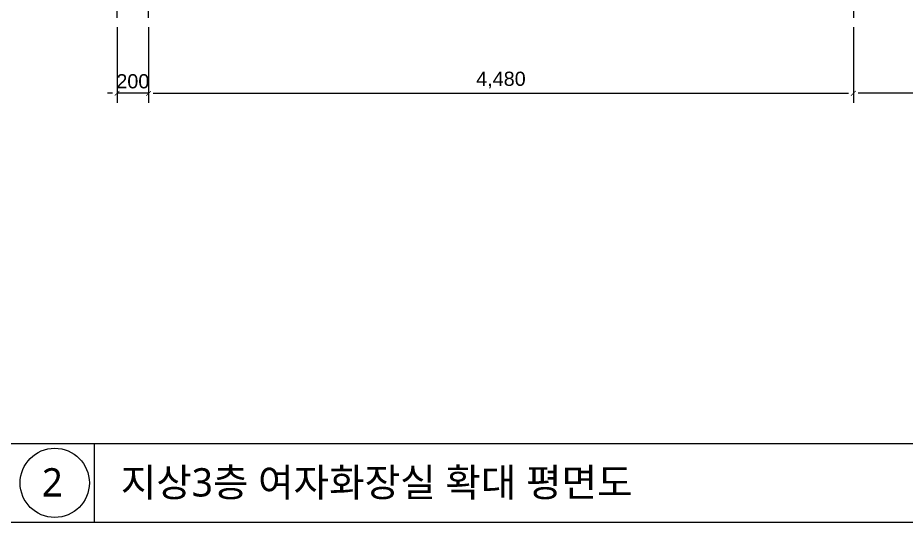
# Model space of a CAD drawing. Header units: millimetres. Extents: x 1155 to 49564, y 630 to 17190.
# Drawn here: x 11715 to 17362, y 630 to 3836 of the extents above; entities that cross this region are included whole.
import ezdxf

# ---------------------------------------------------------------- set-up
doc = ezdxf.new("R2010")
doc.units = ezdxf.units.MM
doc.header["$LTSCALE"] = 30
doc.header["$PDMODE"] = 1
doc.linetypes.add('CENTER', pattern=[50.8, 31.75, -6.35, 6.35, -6.35])
doc.layers.get('Defpoints').update_dxf_attribs({"color": 140})
for name, color, linetype in [('CTR', 1, 'CENTER'), ('DIM', 7, 'Continuous'), ('ELE-4', 4, 'Continuous'), ('SYM-RM', 6, 'Continuous'), ('TXT', 3, 'Continuous')]:
    doc.layers.add(name, color=color, linetype=linetype)
doc.styles.add('00-GRID$0$ARIAL', font='arial.ttf')
doc.styles.add('맑은고딕', font='malgun.ttf')
doc.dimstyles.new('CJA-30', dxfattribs={"dimscale": 30, "dimtxt": 3, "dimasz": 1, "dimexe": 2, "dimexo": 2, "dimgap": 1, "dimtad": 1, "dimdec": 0, "dimdsep": 46, "dimlunit": 6, "dimtxsty": '00-GRID$0$ARIAL', "dimblk": '00-GRID$0$_ArchTick', "dimcen": 1, "dimclrd": 7, "dimclre": 7, "dimclrt": 3, "dimadec": 0, "dimazin": 0, "dimtfac": 1, "dimtdec": 0, "dimtix": 1, "dimtmove": 2, "dimatfit": 3, "dimldrblk": '00-GRID$0$_ArchTick', "dimfxl": 1, "dimtolj": 1, "dimarcsym": 0})

# ---------------------------------------------------------------- blocks, each defined once
blk = doc.blocks.new('00-GRID$0$_ArchTick')
at = {"color": 0, "linetype": 'ByBlock', "const_width": 0.15}
blk.add_lwpolyline([(-0.5, -0.5), (0.5, 0.5)], dxfattribs=at)
blk = doc.blocks.new('*D94')
at = {"layer": 'Defpoints', "color": 0}
for p in [(12346.3, 3835.5), (12546.3, 3835.5), (12346.3, 3355.5, 0)]:
    blk.add_point(p, dxfattribs=at)
at = {"layer": 'DIM', "color": 7, "lineweight": -2}
for p, q in [((12346.3, 3775.5), (12346.3, 3295.5)), ((12546.3, 3775.5), (12546.3, 3295.5)), ((12316.3, 3355.5), (12286.3, 3355.5)), ((12546.3, 3355.5), (12346.3, 3355.5)), ((12576.3, 3355.5), (12606.3, 3355.5))]:
    blk.add_line(p, q, dxfattribs=at)
at = {"layer": 'DIM', "color": 7, "lineweight": -2, "xscale": 30, "yscale": 30, "zscale": 30}
blk.add_blockref('00-GRID$0$_ArchTick', (12346.3, 3355.5), dxfattribs=at)
at = {"layer": 'DIM', "color": 7, "lineweight": -2, "xscale": 30, "yscale": 30, "zscale": 30, "rotation": 180}
blk.add_blockref('00-GRID$0$_ArchTick', (12546.3, 3355.5), dxfattribs=at)
at = {"layer": 'DIM', "color": 3, "insert": (12446.3, 3431.5), "char_height": 90, "attachment_point": 5, "style": '00-GRID$0$ARIAL'}
blk.add_mtext('\\A1;200', dxfattribs=at)
blk = doc.blocks.new('*D95')
at = {"layer": 'Defpoints', "color": 0}
for p in [(12546.3, 3835.5), (17026.3, 3835.5), (17026.3, 3355.5, 0)]:
    blk.add_point(p, dxfattribs=at)
at = {"layer": 'DIM', "color": 7, "lineweight": -2}
for p, q in [((12546.3, 3775.5), (12546.3, 3295.5)), ((17026.3, 3775.5), (17026.3, 3295.5)), ((12576.3, 3355.5), (16996.3, 3355.5))]:
    blk.add_line(p, q, dxfattribs=at)
at = {"layer": 'DIM', "color": 7, "lineweight": -2, "xscale": 30, "yscale": 30, "zscale": 30, "rotation": 180}
blk.add_blockref('00-GRID$0$_ArchTick', (12546.3, 3355.5), dxfattribs=at)
at = {"layer": 'DIM', "color": 7, "lineweight": -2, "xscale": 30, "yscale": 30, "zscale": 30}
blk.add_blockref('00-GRID$0$_ArchTick', (17026.3, 3355.5), dxfattribs=at)
at = {"layer": 'DIM', "color": 3, "insert": (14786.3, 3439.6), "char_height": 90, "attachment_point": 5, "style": '00-GRID$0$ARIAL'}
blk.add_mtext('\\A1;4,480', dxfattribs=at)
blk = doc.blocks.new('*D96')
at = {"layer": 'Defpoints', "color": 0}
for p in [(17026.3, 3835.5), (21781.3, 3835.5), (17026.3, 3355.5, 0)]:
    blk.add_point(p, dxfattribs=at)
at = {"layer": 'DIM', "color": 7, "lineweight": -2}
for p, q in [((17026.3, 3775.5), (17026.3, 3295.5)), ((21781.3, 3775.5), (21781.3, 3295.5)), ((21751.3, 3355.5), (17056.3, 3355.5))]:
    blk.add_line(p, q, dxfattribs=at)
at = {"layer": 'DIM', "color": 7, "lineweight": -2, "xscale": 30, "yscale": 30, "zscale": 30, "rotation": 180}
blk.add_blockref('00-GRID$0$_ArchTick', (17026.3, 3355.5), dxfattribs=at)
at = {"layer": 'DIM', "color": 7, "lineweight": -2, "xscale": 30, "yscale": 30, "zscale": 30}
blk.add_blockref('00-GRID$0$_ArchTick', (21781.3, 3355.5), dxfattribs=at)
at = {"layer": 'DIM', "color": 3, "insert": (19403.8, 3439.4), "char_height": 90, "attachment_point": 5, "style": '00-GRID$0$ARIAL'}
blk.add_mtext('\\A1;4,755', dxfattribs=at)

msp = doc.modelspace()

# ---------------------------------------------------------------- linework, layer by layer
at = {"layer": 'CTR'}
for p, q in [((12346.3, 3835.5, 0), (12346.3, 14978.3, 0)), ((12546.3, 3835.5, 0), (12546.3, 14978.3, 0)), ((17026.3, 8900.5, 0), (17026.3, 3835.5))]:
    msp.add_line(p, q, dxfattribs=at)
at = {"layer": 'ELE-4'}
for p, q in [((1395, 1130), (22005, 1130)), ((12200, 1130), (12200, 630)), ((12200, 1130), (12200, 630)), ((1395, 630), (22005, 630))]:
    msp.add_line(p, q, dxfattribs=at)
at = {"layer": 'SYM-RM'}
msp.add_circle((11950, 880), 220, dxfattribs=at)

# ---------------------------------------------------------------- texts
at = {"layer": 'TXT', "style": '맑은고딕'}
for s, p in [('2', (11867.6, 793.4)), ('지상3층 여자화장실 확대 평면도', (12369.6, 793.4))]:
    msp.add_text(s, height=180, dxfattribs=at).set_placement(p)

# ---------------------------------------------------------------- dimensions: what is measured, and where the dimension line sits
at = {"layer": 'DIM'}
dim = msp.add_linear_dim(base=(12346.3, 3355.5, 0), p1=(12546.3, 3835.5, 0), p2=(12346.3, 3835.5, 0), dimstyle='CJA-30', dxfattribs=at)
dim.commit()
dim.dimension.update_dxf_attribs({"geometry": '*D94', "text_midpoint": (12446.3, 3431.5, 0)})
for p1, angle, picture, middle in [((12546.3, 3835.5, 0), 180, '*D95', (14786.3, 3439.6, 0)), ((21781.3, 3835.5, 0), 0, '*D96', (19403.8, 3439.4, 0))]:
    dim = msp.add_linear_dim(base=(17026.3, 3355.5, 0), p1=p1, p2=(17026.3, 3835.5), angle=angle, dimstyle='CJA-30', dxfattribs=at)
    dim.commit()
    dim.dimension.update_dxf_attribs({"geometry": picture, "text_midpoint": middle})

doc.saveas('drawing.dxf')
